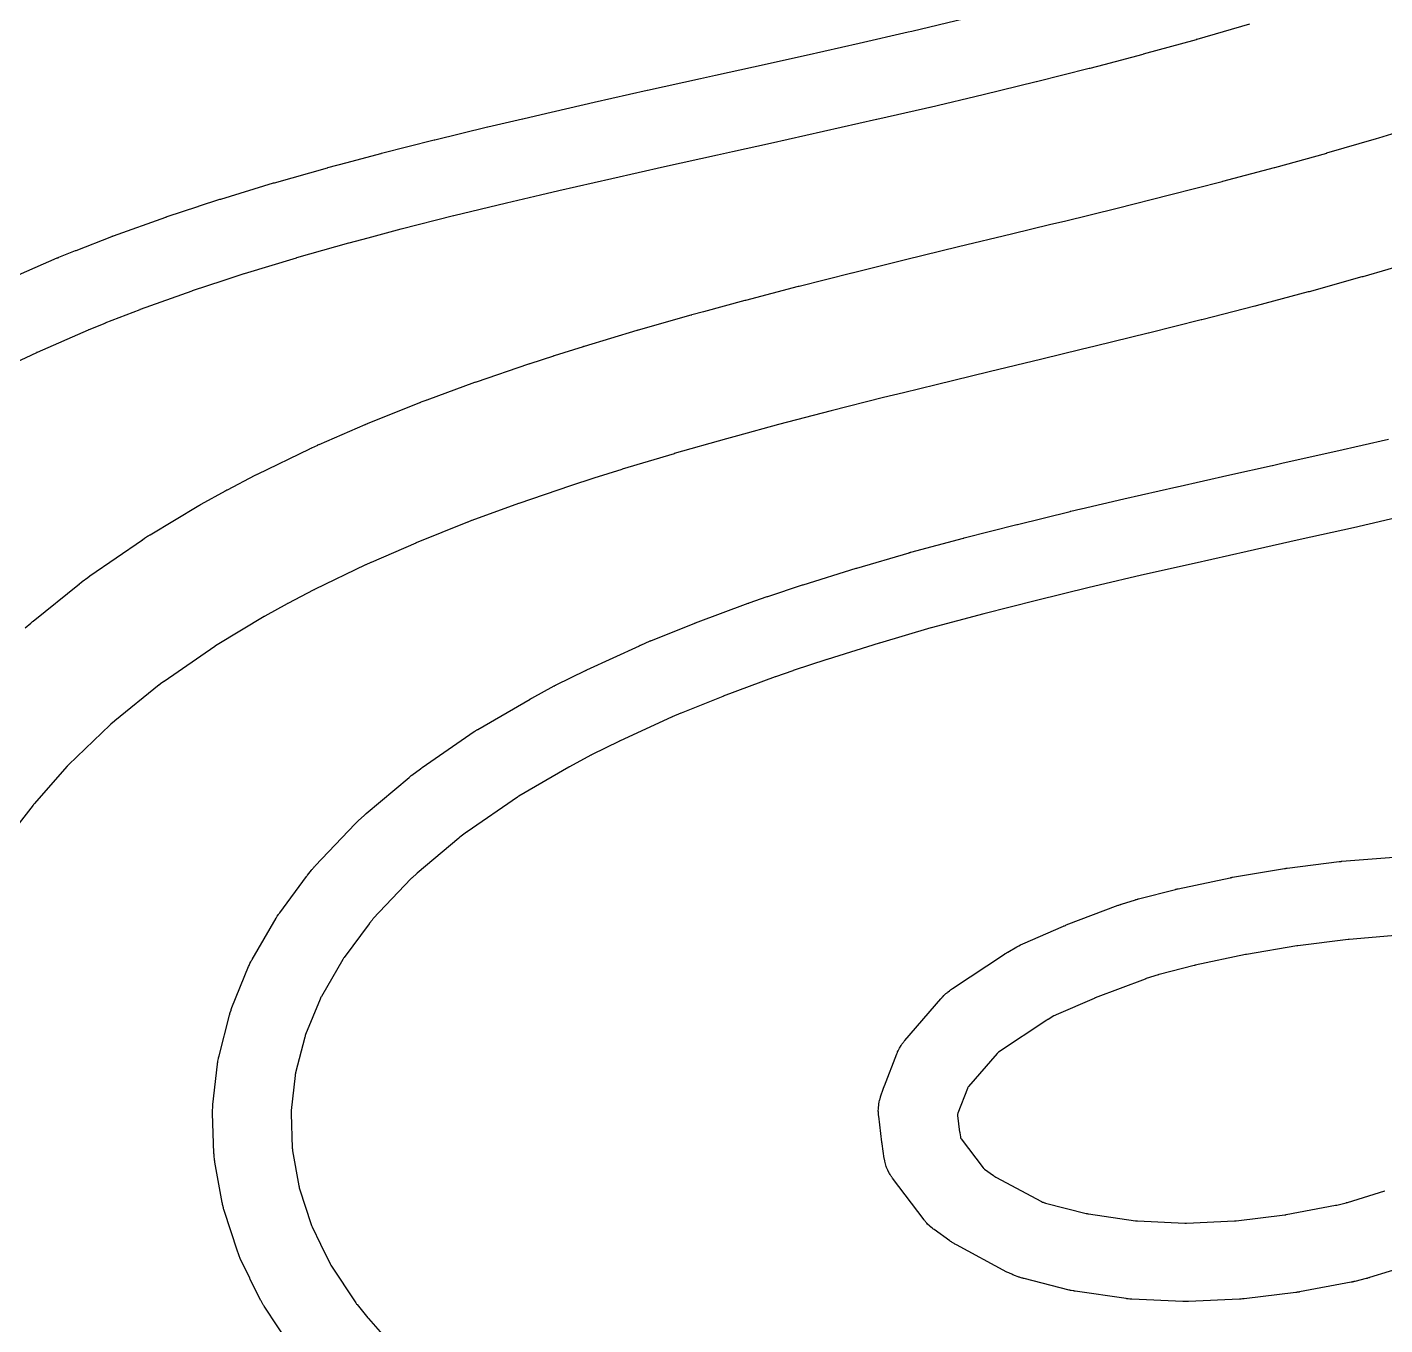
# Model space of a CAD drawing. Header units: metres. Extents: x -22.6 to 22.6, y 1.9 to 79.7.
# Drawn here: x -11.607 to -6.759, y 45.193 to 49.825 of the extents above; entities that cross this region are included whole.
import ezdxf

# ---------------------------------------------------------------- set-up
doc = ezdxf.new("R2010")
doc.units = ezdxf.units.M

msp = doc.modelspace()

# ---------------------------------------------------------------- linework, layer by layer
at = {"layer": 'MARKING'}
for points in [[(-11.6859, 48.9196), (-11.4989, 49.0015), (-11.4983, 49.0018), (-11.4977, 49.002), (-11.497, 49.0023), (-11.4954, 49.003), (-11.4947, 49.0033), (-11.4941, 49.0035), (-11.4935, 49.0038), (-11.4346, 49.0276), (-11.4341, 49.0278), (-11.433, 49.0283), (-11.4322, 49.0286), (-11.3045, 49.0783), (-11.3039, 49.0786), (-11.3032, 49.0788), (-11.3026, 49.0791), (-11.3008, 49.0797), (-11.3002, 49.08), (-11.2995, 49.0802), (-11.2989, 49.0805), (-11.1115, 49.1474), (-11.111, 49.1476), (-11.1105, 49.1478), (-11.1099, 49.148), (-11.1085, 49.1485), (-11.108, 49.1487), (-11.1074, 49.1489), (-11.1069, 49.149), (-10.9968, 49.1856), (-10.9965, 49.1857), (-10.9957, 49.1859), (-10.9953, 49.1861), (-10.9181, 49.2109), (-10.9175, 49.2112), (-10.9161, 49.2116), (-10.9151, 49.2119), (-10.7269, 49.2691), (-10.7262, 49.2693), (-10.7245, 49.2698), (-10.7233, 49.2702), (-10.5348, 49.3234), (-10.5343, 49.3236), (-10.5334, 49.3238), (-10.5327, 49.324), (-10.4641, 49.3426), (-10.4637, 49.3427), (-10.3435, 49.3746), (-10.3431, 49.3747), (-10.3421, 49.3749), (-10.3415, 49.3751), (-10.1529, 49.423), (-10.1525, 49.4231), (-10.1515, 49.4233), (-10.1509, 49.4235), (-9.9625, 49.4691), (-9.9618, 49.4693), (-9.8376, 49.4985), (-9.8374, 49.4986), (-9.7718, 49.5138), (-9.7715, 49.5139), (-9.5824, 49.5573), (-9.5819, 49.5574), (-9.3924, 49.5999), (-9.3921, 49.5999), (-9.2027, 49.6418), (-9.1494, 49.6537), (-9.0138, 49.6838), (-8.8249, 49.7259), (-8.6363, 49.7683), (-8.4617, 49.8081), (-8.4483, 49.8112), (-8.26, 49.8557)], [(-7.2422, 49.8362), (-7.4307, 49.7814), (-7.4312, 49.7812), (-7.4323, 49.7809), (-7.433, 49.7807), (-7.6216, 49.7285), (-7.622, 49.7284), (-7.6229, 49.7281), (-7.6236, 49.7279), (-7.7622, 49.6912), (-7.7625, 49.6911), (-7.8127, 49.678), (-7.8131, 49.6779), (-7.8139, 49.6777), (-7.8144, 49.6775), (-8.0032, 49.63), (-8.0035, 49.63), (-8.0042, 49.6298), (-8.0046, 49.6297), (-8.1931, 49.5839), (-8.1937, 49.5837), (-8.3831, 49.5389), (-8.3837, 49.5388), (-8.3987, 49.5353), (-8.3989, 49.5353), (-8.5735, 49.4954), (-8.5739, 49.4953), (-8.7633, 49.4527), (-8.7634, 49.4527), (-8.9527, 49.4105), (-9.0886, 49.3803), (-9.142, 49.3685), (-9.3308, 49.3267), (-9.5192, 49.2845), (-9.7079, 49.2412), (-9.7733, 49.226), (-9.8957, 49.1972), (-10.0838, 49.1517), (-10.0843, 49.1515), (-10.2715, 49.104), (-10.272, 49.1039), (-10.3904, 49.0724), (-10.4585, 49.054), (-10.459, 49.0539), (-10.6451, 49.0013), (-10.6461, 49.001), (-10.8319, 48.9445), (-10.8327, 48.9443), (-10.908, 48.92), (-11.0172, 48.8838), (-11.0177, 48.8836), (-11.0182, 48.8834), (-11.0188, 48.8832), (-11.2027, 48.8175), (-11.2034, 48.8172), (-11.2041, 48.817), (-11.2047, 48.8167), (-11.3292, 48.7682), (-11.3298, 48.768), (-11.3865, 48.745), (-11.3871, 48.7447), (-11.3878, 48.7445), (-11.3884, 48.7442), (-11.5713, 48.6641), (-11.5721, 48.6638), (-11.5729, 48.6634), (-11.5737, 48.663), (-11.667, 48.6182)], [(-11.6132, 47.6809), (-11.5932, 47.6982), (-11.5926, 47.6988), (-11.5919, 47.6993), (-11.5913, 47.6999), (-11.5874, 47.7031), (-11.5867, 47.7037), (-11.5861, 47.7042), (-11.5855, 47.7047), (-11.4203, 47.8382), (-11.4194, 47.8389), (-11.4186, 47.8396), (-11.4177, 47.8402), (-11.4124, 47.8443), (-11.4116, 47.845), (-11.4107, 47.8456), (-11.4098, 47.8463), (-11.3904, 47.8606), (-11.3898, 47.8611), (-11.3891, 47.8616), (-11.3884, 47.8621), (-11.3843, 47.865), (-11.3836, 47.8655), (-11.383, 47.866), (-11.3823, 47.8664), (-11.1952, 47.9955), (-11.1945, 47.996), (-11.1939, 47.9964), (-11.1932, 47.9969), (-11.1892, 47.9995), (-11.1885, 48), (-11.1879, 48.0004), (-11.1872, 48.0008), (-11.1765, 48.0078), (-11.1758, 48.0082), (-11.1751, 48.0086), (-11.1744, 48.0091), (-11.1701, 48.0118), (-11.1694, 48.0122), (-11.1687, 48.0126), (-11.168, 48.013), (-10.9937, 48.1174), (-10.993, 48.1178), (-10.9923, 48.1182), (-10.9916, 48.1187), (-10.9872, 48.1212), (-10.9865, 48.1216), (-10.9858, 48.122), (-10.9851, 48.1224), (-10.8986, 48.1704), (-10.8981, 48.1707), (-10.8975, 48.171), (-10.8969, 48.1713), (-10.8934, 48.1733), (-10.8928, 48.1736), (-10.8922, 48.1739), (-10.8916, 48.1742), (-10.7928, 48.2258), (-10.7921, 48.2261), (-10.7914, 48.2265), (-10.7908, 48.2268), (-10.7866, 48.2289), (-10.7859, 48.2292), (-10.7853, 48.2295), (-10.7846, 48.2299), (-10.5973, 48.3206), (-10.5967, 48.3208), (-10.5962, 48.3211), (-10.5957, 48.3214), (-10.5924, 48.3229), (-10.5918, 48.3232), (-10.5913, 48.3234), (-10.5907, 48.3237), (-10.5692, 48.3335), (-10.5684, 48.3338), (-10.5654, 48.3352), (-10.5644, 48.3356), (-10.3994, 48.4071), (-10.3988, 48.4073), (-10.3982, 48.4076), (-10.3976, 48.4078), (-10.3937, 48.4094), (-10.3931, 48.4097), (-10.3925, 48.41), (-10.3919, 48.4102), (-10.2045, 48.4855), (-10.2037, 48.4858), (-10.2006, 48.487), (-10.1997, 48.4873), (-10.1821, 48.494), (-10.1816, 48.4942), (-10.1794, 48.495), (-10.1787, 48.4953), (-10.0085, 48.5575), (-10.008, 48.5577), (-10.0076, 48.5578), (-10.0071, 48.558), (-10.004, 48.5591), (-10.0036, 48.5592), (-10.0031, 48.5594), (-10.0026, 48.5596), (-9.8149, 48.6238), (-9.8142, 48.624), (-9.8115, 48.6249), (-9.8107, 48.6252), (-9.7261, 48.6526), (-9.7257, 48.6527), (-9.7242, 48.6532), (-9.7238, 48.6534), (-9.6203, 48.6859), (-9.6197, 48.6861), (-9.6173, 48.6868), (-9.6166, 48.6871), (-9.4281, 48.7435), (-9.4275, 48.7437), (-9.4252, 48.7444), (-9.4245, 48.7446), (-9.2359, 48.7984), (-9.2355, 48.7985), (-9.2338, 48.7989), (-9.2333, 48.7991), (-9.1922, 48.8104), (-9.192, 48.8104), (-9.1911, 48.8107), (-9.1908, 48.8108), (-9.0435, 48.8505), (-9.0432, 48.8506), (-9.0417, 48.851), (-9.0412, 48.8511), (-8.8524, 48.9003), (-8.8521, 48.9003), (-8.851, 48.9006), (-8.8506, 48.9007), (-8.6617, 48.9486), (-8.6615, 48.9486), (-8.6607, 48.9488), (-8.6605, 48.9489), (-8.5894, 48.9665), (-8.5891, 48.9666), (-8.4711, 48.9956), (-8.4708, 48.9957), (-8.2809, 49.0418), (-8.0919, 49.0875), (-7.9514, 49.1216), (-7.9031, 49.1333), (-7.7151, 49.1793), (-7.5276, 49.2262), (-7.3398, 49.2745), (-7.3375, 49.2751), (-7.1529, 49.3242), (-7.1524, 49.3244), (-6.9667, 49.376), (-6.9661, 49.3762), (-6.7892, 49.4281), (-6.781, 49.4305), (-6.7804, 49.4307), (-6.5956, 49.4879)], [(-6.6587, 48.987), (-6.8375, 48.9345), (-6.8381, 48.9344), (-6.8406, 48.9337), (-6.8413, 48.9335), (-7.0299, 48.881), (-7.0304, 48.8808), (-7.0323, 48.8803), (-7.033, 48.8801), (-7.2192, 48.8306), (-7.222, 48.8299), (-7.2223, 48.8298), (-7.2235, 48.8295), (-7.2238, 48.8294), (-7.4126, 48.7808), (-7.4129, 48.7807), (-7.4142, 48.7804), (-7.4146, 48.7803), (-7.6034, 48.7331), (-7.6037, 48.733), (-7.6045, 48.7328), (-7.6048, 48.7327), (-7.7937, 48.6865), (-7.7939, 48.6865), (-7.843, 48.6746), (-7.9833, 48.6405), (-8.1725, 48.5948), (-8.361, 48.549), (-8.4782, 48.5202), (-8.5486, 48.5027), (-8.7363, 48.4552), (-8.9235, 48.4064), (-9.0701, 48.3669), (-9.1095, 48.3561), (-9.2964, 48.3028), (-9.2971, 48.3026), (-9.4825, 48.247), (-9.4832, 48.2468), (-9.5839, 48.2151), (-9.6664, 48.1884), (-9.6671, 48.1882), (-9.8514, 48.1251), (-9.8519, 48.1249), (-9.8524, 48.1248), (-9.8529, 48.1246), (-10.019, 48.0639), (-10.0196, 48.0637), (-10.0335, 48.0584), (-10.0344, 48.0581), (-10.2176, 47.9845), (-10.2182, 47.9842), (-10.2188, 47.984), (-10.2195, 47.9837), (-10.3789, 47.9146), (-10.3798, 47.9143), (-10.3976, 47.9061), (-10.3982, 47.9059), (-10.3987, 47.9057), (-10.3992, 47.9054), (-10.581, 47.8174), (-10.5817, 47.817), (-10.5823, 47.8167), (-10.583, 47.8164), (-10.6762, 47.7677), (-10.6768, 47.7674), (-10.6773, 47.7671), (-10.6779, 47.7668), (-10.7584, 47.7221), (-10.7592, 47.7217), (-10.7599, 47.7213), (-10.7606, 47.7209), (-10.9284, 47.6204), (-10.9291, 47.6199), (-10.9298, 47.6195), (-10.9305, 47.6191), (-10.935, 47.6161), (-10.9356, 47.6157), (-10.9363, 47.6153), (-10.9369, 47.6148), (-11.118, 47.4899), (-11.1187, 47.4895), (-11.1194, 47.489), (-11.12, 47.4885), (-11.1324, 47.4793), (-11.1333, 47.4787), (-11.1341, 47.478), (-11.135, 47.4774), (-11.2933, 47.3494), (-11.294, 47.3488), (-11.2946, 47.3483), (-11.2952, 47.3478), (-11.3079, 47.3368), (-11.3089, 47.3359), (-11.3098, 47.3351), (-11.3108, 47.3342), (-11.4589, 47.1922), (-11.4604, 47.1907), (-11.4619, 47.1891), (-11.4634, 47.1875), (-11.5819, 47.0525), (-11.583, 47.0512), (-11.5841, 47.0498), (-11.5851, 47.0485), (-11.6347, 46.9834)], [(-10.6632, 45.1112), (-10.7603, 45.259), (-10.7619, 45.2615), (-10.7635, 45.264), (-10.765, 45.2666), (-10.7689, 45.2732), (-10.7703, 45.2758), (-10.7717, 45.2785), (-10.7731, 45.2811), (-10.8102, 45.3555), (-10.8106, 45.3562), (-10.8114, 45.3578), (-10.8119, 45.3589), (-10.8456, 45.43), (-10.8469, 45.4329), (-10.8482, 45.4358), (-10.8494, 45.4388), (-10.8525, 45.4465), (-10.8537, 45.4494), (-10.8547, 45.4525), (-10.8558, 45.4555), (-10.9032, 45.6007), (-10.9042, 45.604), (-10.9051, 45.6073), (-10.906, 45.6106), (-10.9082, 45.6193), (-10.909, 45.6227), (-10.9097, 45.626), (-10.9104, 45.6294), (-10.9363, 45.7737), (-10.9369, 45.7773), (-10.9374, 45.7808), (-10.9378, 45.7844), (-10.9388, 45.7937), (-10.9391, 45.7973), (-10.9394, 45.8009), (-10.9396, 45.8045), (-10.9444, 45.9483), (-10.9445, 45.952), (-10.9445, 45.9556), (-10.9444, 45.9592), (-10.944, 45.9686), (-10.9438, 45.9722), (-10.9435, 45.9758), (-10.9432, 45.9795), (-10.9271, 46.1235), (-10.9266, 46.127), (-10.9261, 46.1305), (-10.9255, 46.134), (-10.9239, 46.143), (-10.9232, 46.1464), (-10.9224, 46.1499), (-10.9216, 46.1533), (-10.8843, 46.2981), (-10.8834, 46.3013), (-10.8824, 46.3045), (-10.8815, 46.3076), (-10.8788, 46.3158), (-10.8777, 46.3189), (-10.8765, 46.3221), (-10.8753, 46.3251), (-10.8158, 46.472), (-10.814, 46.4761), (-10.8126, 46.4792), (-10.811, 46.4826), (-10.8077, 46.489), (-10.8063, 46.4916), (-10.8049, 46.4943), (-10.8034, 46.4969), (-10.7178, 46.6442), (-10.7164, 46.6465), (-10.715, 46.6489), (-10.7135, 46.6512), (-10.7096, 46.6571), (-10.708, 46.6594), (-10.7065, 46.6617), (-10.7049, 46.6639), (-10.6095, 46.7929), (-10.609, 46.7935), (-10.6086, 46.7941), (-10.6081, 46.7948), (-10.6069, 46.7964), (-10.6064, 46.797), (-10.6059, 46.7976), (-10.6054, 46.7982), (-10.5913, 46.8161), (-10.5899, 46.8179), (-10.5884, 46.8196), (-10.587, 46.8214), (-10.5831, 46.8259), (-10.5816, 46.8276), (-10.58, 46.8292), (-10.5785, 46.8309), (-10.436, 46.9811), (-10.4347, 46.9824), (-10.4334, 46.9838), (-10.432, 46.9851), (-10.4285, 46.9886), (-10.4271, 46.9899), (-10.4257, 46.9912), (-10.4243, 46.9925), (-10.402, 47.0127), (-10.4014, 47.0133), (-10.4007, 47.0139), (-10.4001, 47.0144), (-10.3984, 47.0159), (-10.3977, 47.0165), (-10.3971, 47.017), (-10.3964, 47.0176), (-10.243, 47.147), (-10.2418, 47.148), (-10.2406, 47.149), (-10.2394, 47.15), (-10.2363, 47.1525), (-10.235, 47.1534), (-10.2338, 47.1543), (-10.2326, 47.1553), (-10.2025, 47.1776), (-10.2018, 47.1781), (-10.2011, 47.1786), (-10.2004, 47.1791), (-10.1986, 47.1804), (-10.1979, 47.1809), (-10.1972, 47.1814), (-10.1965, 47.1819), (-10.0106, 47.3104), (-10.0096, 47.3111), (-10.0086, 47.3117), (-10.0076, 47.3124), (-10.0058, 47.3136), (-10.0042, 47.3146), (-10.0026, 47.3156), (-10.0011, 47.3166), (-10.0003, 47.317), (-9.9995, 47.3175), (-9.9988, 47.3179), (-9.998, 47.3184), (-9.8111, 47.4269), (-9.8104, 47.4273), (-9.8097, 47.4277), (-9.809, 47.4281), (-9.8072, 47.4291), (-9.8065, 47.4295), (-9.8058, 47.4299), (-9.8051, 47.4302), (-9.7246, 47.4736), (-9.7238, 47.474), (-9.7231, 47.4744), (-9.7223, 47.4748), (-9.7202, 47.4759), (-9.7195, 47.4763), (-9.7187, 47.4767), (-9.7179, 47.477), (-9.6136, 47.5286), (-9.613, 47.5289), (-9.6123, 47.5292), (-9.6117, 47.5295), (-9.61, 47.5303), (-9.6094, 47.5306), (-9.6087, 47.5309), (-9.6081, 47.5312), (-9.4208, 47.6172), (-9.4202, 47.6175), (-9.4196, 47.6177), (-9.4191, 47.618), (-9.4175, 47.6187), (-9.417, 47.6189), (-9.4164, 47.6192), (-9.4158, 47.6194), (-9.3819, 47.634), (-9.3813, 47.6342), (-9.3808, 47.6345), (-9.3802, 47.6347), (-9.3787, 47.6353), (-9.3781, 47.6355), (-9.3776, 47.6358), (-9.377, 47.636), (-9.2252, 47.6967), (-9.2246, 47.6969), (-9.2241, 47.6971), (-9.2235, 47.6973), (-9.2221, 47.6979), (-9.2216, 47.6981), (-9.221, 47.6983), (-9.2205, 47.6985), (-9.0329, 47.7685), (-9.0324, 47.7686), (-9.0319, 47.7688), (-9.0315, 47.769), (-9.0302, 47.7694), (-9.0297, 47.7696), (-9.0292, 47.7698), (-9.0287, 47.77), (-8.9649, 47.7923), (-8.9642, 47.7925), (-8.9628, 47.793), (-8.9618, 47.7933), (-8.8388, 47.834), (-8.8381, 47.8342), (-8.8366, 47.8347), (-8.8356, 47.835), (-8.6473, 47.8936), (-8.6466, 47.8938), (-8.6453, 47.8942), (-8.6444, 47.8944), (-8.4579, 47.9493), (-8.4574, 47.9494), (-8.4564, 47.9497), (-8.4558, 47.9499), (-8.4544, 47.9503), (-8.4538, 47.9504), (-8.4527, 47.9507), (-8.4519, 47.9509), (-8.2633, 48.0012), (-8.2629, 48.0013), (-8.262, 48.0016), (-8.2614, 48.0017), (-8.0727, 48.0499), (-8.0723, 48.05), (-8.0716, 48.0502), (-8.0711, 48.0503), (-7.8824, 48.0968), (-7.8821, 48.0969), (-7.8814, 48.0971), (-7.8809, 48.0972), (-7.8446, 48.1058), (-7.844, 48.106), (-7.6913, 48.1412), (-7.6909, 48.1413), (-7.5013, 48.1842), (-7.5012, 48.1843), (-7.3121, 48.2269), (-7.161, 48.261), (-7.1606, 48.2611), (-7.1224, 48.2695), (-6.9344, 48.3113), (-6.7462, 48.3544)], [(-6.6826, 48.0817), (-6.871, 48.0385), (-6.8717, 48.0384), (-7.0616, 47.9962), (-7.0988, 47.988), (-7.2502, 47.9538), (-7.4394, 47.9112), (-7.6278, 47.8685), (-7.7789, 47.8337), (-7.8148, 47.8251), (-8.0028, 47.7788), (-8.191, 47.7307), (-8.1915, 47.7306), (-8.3784, 47.6808), (-8.3788, 47.6806), (-8.3792, 47.6805), (-8.3798, 47.6804), (-8.5638, 47.6263), (-8.5646, 47.626), (-8.7507, 47.5682), (-8.7515, 47.5679), (-8.8722, 47.5281), (-8.873, 47.5278), (-8.935, 47.5061), (-8.9355, 47.506), (-8.9359, 47.5058), (-8.9364, 47.5056), (-9.1211, 47.4367), (-9.1217, 47.4365), (-9.1222, 47.4363), (-9.1227, 47.4361), (-9.2715, 47.3766), (-9.272, 47.3764), (-9.2726, 47.3762), (-9.2732, 47.3759), (-9.3038, 47.3628), (-9.3044, 47.3625), (-9.305, 47.3623), (-9.3056, 47.362), (-9.4894, 47.2776), (-9.4901, 47.2773), (-9.4907, 47.277), (-9.4913, 47.2767), (-9.5917, 47.2271), (-9.5925, 47.2267), (-9.5932, 47.2263), (-9.594, 47.2259), (-9.6703, 47.1848), (-9.671, 47.1844), (-9.6717, 47.184), (-9.6724, 47.1836), (-9.8513, 47.0798), (-9.853, 47.0788), (-9.8546, 47.0777), (-9.8563, 47.0766), (-10.0354, 46.9529), (-10.0361, 46.9524), (-10.0368, 46.9519), (-10.0375, 46.9514), (-10.0621, 46.9331), (-10.0634, 46.9322), (-10.0646, 46.9312), (-10.0658, 46.9302), (-10.214, 46.8051), (-10.2146, 46.8046), (-10.2153, 46.804), (-10.2159, 46.8034), (-10.2325, 46.7885), (-10.2339, 46.7872), (-10.2352, 46.7858), (-10.2366, 46.7845), (-10.371, 46.6428), (-10.3725, 46.6411), (-10.374, 46.6394), (-10.3754, 46.6377), (-10.3842, 46.6265), (-10.3847, 46.6259), (-10.3852, 46.6253), (-10.3857, 46.6246), (-10.4751, 46.5036), (-10.4767, 46.5014), (-10.4782, 46.4991), (-10.4796, 46.4968), (-10.5561, 46.3652), (-10.5578, 46.3621), (-10.5593, 46.3589), (-10.5608, 46.3557), (-10.6123, 46.2286), (-10.6135, 46.2254), (-10.6145, 46.2223), (-10.6155, 46.2191), (-10.648, 46.0929), (-10.6488, 46.0895), (-10.6494, 46.086), (-10.6499, 46.0826), (-10.6638, 45.9584), (-10.6641, 45.9548), (-10.6642, 45.9512), (-10.6642, 45.9476), (-10.6601, 45.824), (-10.6598, 45.8204), (-10.6594, 45.8168), (-10.6589, 45.8133), (-10.6365, 45.6884), (-10.6358, 45.685), (-10.6349, 45.6817), (-10.634, 45.6784), (-10.5924, 45.5508), (-10.5913, 45.5478), (-10.5901, 45.5449), (-10.5888, 45.542), (-10.5598, 45.4809), (-10.5594, 45.48), (-10.5263, 45.4136), (-10.5249, 45.411), (-10.5234, 45.4084), (-10.5218, 45.4059), (-10.4332, 45.2711), (-10.4317, 45.269), (-10.4302, 45.2669), (-10.4286, 45.2649), (-10.3899, 45.2175), (-10.3894, 45.2169), (-10.3889, 45.2163), (-10.3884, 45.2158), (-10.3133, 45.1293)], [(-6.6741, 45.4044), (-6.814, 45.3612), (-6.8153, 45.3608), (-6.8166, 45.3604), (-6.818, 45.36), (-6.8214, 45.3591), (-6.8227, 45.3587), (-6.8241, 45.3583), (-6.8254, 45.358), (-6.8669, 45.3476), (-6.8683, 45.3473), (-6.8698, 45.347), (-6.8712, 45.3466), (-6.8749, 45.3458), (-6.8763, 45.3455), (-6.8778, 45.3452), (-6.8792, 45.345), (-7.0638, 45.3102), (-7.0654, 45.3099), (-7.067, 45.3097), (-7.0686, 45.3094), (-7.0727, 45.3088), (-7.0743, 45.3085), (-7.0759, 45.3083), (-7.0775, 45.3081), (-7.2614, 45.2857), (-7.2633, 45.2855), (-7.2652, 45.2853), (-7.2671, 45.2851), (-7.2721, 45.2847), (-7.274, 45.2845), (-7.2759, 45.2844), (-7.2779, 45.2843), (-7.4608, 45.2762), (-7.463, 45.2761), (-7.4652, 45.2761), (-7.4674, 45.2761), (-7.4732, 45.2761), (-7.4754, 45.2761), (-7.4777, 45.2761), (-7.4799, 45.2762), (-7.662, 45.2844), (-7.6644, 45.2845), (-7.6669, 45.2847), (-7.6694, 45.2849), (-7.6758, 45.2855), (-7.6782, 45.2857), (-7.6807, 45.286), (-7.6831, 45.2864), (-7.8647, 45.3126), (-7.8673, 45.313), (-7.8699, 45.3135), (-7.8725, 45.314), (-7.8792, 45.3153), (-7.8817, 45.3158), (-7.8843, 45.3164), (-7.8868, 45.317), (-8.0468, 45.3577), (-8.0493, 45.3584), (-8.0518, 45.3591), (-8.0543, 45.3598), (-8.0607, 45.3618), (-8.0632, 45.3626), (-8.0656, 45.3634), (-8.0681, 45.3643), (-8.0811, 45.3691), (-8.0844, 45.3704), (-8.0876, 45.3717), (-8.0908, 45.373), (-8.099, 45.3767), (-8.1021, 45.3782), (-8.1052, 45.3797), (-8.1083, 45.3813), (-8.2886, 45.4778), (-8.2914, 45.4794), (-8.2942, 45.481), (-8.297, 45.4827), (-8.3041, 45.4871), (-8.3068, 45.4889), (-8.3095, 45.4906), (-8.3122, 45.4925), (-8.3688, 45.533), (-8.3708, 45.5345), (-8.3728, 45.536), (-8.3748, 45.5375), (-8.377, 45.5393), (-8.3809, 45.5425), (-8.3843, 45.5455), (-8.3915, 45.5525), (-8.3946, 45.5559), (-8.3979, 45.5596), (-8.3997, 45.5618), (-8.4013, 45.5637), (-8.4029, 45.5657), (-8.4044, 45.5677), (-8.5168, 45.7164), (-8.5182, 45.7184), (-8.5197, 45.7204), (-8.5211, 45.7225), (-8.5226, 45.7247), (-8.5253, 45.7289), (-8.5276, 45.7327), (-8.5324, 45.7414), (-8.5341, 45.745), (-8.538, 45.7542), (-8.5393, 45.7579), (-8.5422, 45.7674), (-8.5433, 45.7717), (-8.5444, 45.7765), (-8.545, 45.7792), (-8.5454, 45.7816), (-8.5459, 45.7841), (-8.5463, 45.7865), (-8.5542, 45.8387), (-8.5543, 45.8394), (-8.5544, 45.8401), (-8.5545, 45.8408), (-8.5547, 45.8426), (-8.5548, 45.8433), (-8.5549, 45.844), (-8.555, 45.8447), (-8.5664, 45.9382), (-8.5667, 45.9404), (-8.5669, 45.9426), (-8.5671, 45.9448), (-8.5673, 45.9473), (-8.5675, 45.9517), (-8.5677, 45.9557), (-8.5675, 45.9647), (-8.5673, 45.9682), (-8.5664, 45.9771), (-8.5659, 45.9806), (-8.5642, 45.9894), (-8.5633, 45.9933), (-8.5622, 45.9976), (-8.5615, 46), (-8.5608, 46.0021), (-8.5602, 46.0042), (-8.5595, 46.0063), (-8.5491, 46.0371), (-8.5487, 46.0382), (-8.5484, 46.0392), (-8.548, 46.0403), (-8.547, 46.043), (-8.5466, 46.044), (-8.5463, 46.0451), (-8.5459, 46.0461), (-8.5019, 46.1597), (-8.5008, 46.1624), (-8.4997, 46.165), (-8.4986, 46.1676), (-8.4973, 46.1705), (-8.4948, 46.1756), (-8.4924, 46.1801), (-8.4866, 46.1899), (-8.4837, 46.1941), (-8.4803, 46.1987), (-8.4784, 46.2012), (-8.4767, 46.2035), (-8.4749, 46.2057), (-8.473, 46.2079), (-8.345, 46.3564), (-8.3433, 46.3583), (-8.3415, 46.3603), (-8.3398, 46.3622), (-8.3378, 46.3642), (-8.3341, 46.3679), (-8.3303, 46.3715), (-8.3264, 46.375), (-8.3242, 46.3768), (-8.3222, 46.3785), (-8.3201, 46.3801), (-8.3181, 46.3817), (-8.3134, 46.3852), (-8.3122, 46.3862), (-8.3109, 46.3871), (-8.3096, 46.3881), (-8.3062, 46.3905), (-8.3049, 46.3914), (-8.3036, 46.3923), (-8.3023, 46.3932), (-8.1171, 46.5162), (-8.1158, 46.5171), (-8.1145, 46.5179), (-8.1131, 46.5188), (-8.1096, 46.521), (-8.1082, 46.5218), (-8.1069, 46.5226), (-8.1055, 46.5234), (-8.0735, 46.5418), (-8.0711, 46.5432), (-8.0686, 46.5445), (-8.0662, 46.5458), (-8.0597, 46.5491), (-8.0572, 46.5503), (-8.0546, 46.5515), (-8.0521, 46.5527), (-7.9062, 46.6163), (-7.905, 46.6167), (-7.9039, 46.6172), (-7.9028, 46.6177), (-7.8998, 46.6189), (-7.8987, 46.6193), (-7.8976, 46.6198), (-7.8964, 46.6202), (-7.711, 46.6905), (-7.7097, 46.691), (-7.7084, 46.6915), (-7.707, 46.6919), (-7.7036, 46.6931), (-7.7023, 46.6936), (-7.701, 46.694), (-7.6997, 46.6944), (-7.6498, 46.7102), (-7.6485, 46.7106), (-7.6471, 46.711), (-7.6458, 46.7114), (-7.6424, 46.7124), (-7.6411, 46.7127), (-7.6398, 46.7131), (-7.6385, 46.7134), (-7.5068, 46.7473), (-7.5057, 46.7476), (-7.5047, 46.7479), (-7.5036, 46.7481), (-7.5008, 46.7488), (-7.4998, 46.749), (-7.4987, 46.7493), (-7.4976, 46.7495), (-7.3116, 46.7888), (-7.3106, 46.789), (-7.3096, 46.7892), (-7.3086, 46.7894), (-7.306, 46.7899), (-7.305, 46.7901), (-7.304, 46.7903), (-7.3029, 46.7904), (-7.1169, 46.8218), (-7.1159, 46.822), (-7.1148, 46.8222), (-7.1138, 46.8223), (-7.1111, 46.8227), (-7.1101, 46.8229), (-7.109, 46.823), (-7.108, 46.8231), (-6.9221, 46.8465), (-6.921, 46.8467), (-6.9199, 46.8468), (-6.9188, 46.8469), (-6.9159, 46.8472), (-6.9148, 46.8473), (-6.9137, 46.8474), (-6.9126, 46.8475), (-6.727, 46.8626)], [(-6.7076, 46.5833), (-6.8869, 46.5687), (-6.888, 46.5686), (-6.889, 46.5685), (-6.8901, 46.5683), (-7.0701, 46.5457), (-7.0711, 46.5456), (-7.0722, 46.5454), (-7.0732, 46.5452), (-7.2535, 46.5148), (-7.2545, 46.5146), (-7.2555, 46.5144), (-7.2566, 46.5142), (-7.4368, 46.4762), (-7.4378, 46.4759), (-7.4389, 46.4757), (-7.44, 46.4754), (-7.565, 46.4432), (-7.5663, 46.4429), (-7.5676, 46.4425), (-7.5689, 46.4421), (-7.6115, 46.4287), (-7.6128, 46.4282), (-7.6141, 46.4278), (-7.6154, 46.4273), (-7.794, 46.3596), (-7.7952, 46.3592), (-7.7963, 46.3587), (-7.7974, 46.3582), (-7.933, 46.2991), (-7.9356, 46.2979), (-7.938, 46.2967), (-7.9405, 46.2953), (-7.9618, 46.2831), (-7.9632, 46.2822), (-7.9645, 46.2814), (-7.9659, 46.2805), (-8.1382, 46.166), (-8.1395, 46.1652), (-8.1409, 46.164), (-8.1423, 46.1627), (-8.1433, 46.1616), (-8.2452, 46.0434), (-8.2463, 46.0419), (-8.2477, 46.04), (-8.2488, 46.0379), (-8.2495, 46.0361), (-8.2836, 45.948), (-8.2839, 45.9473), (-8.2845, 45.9453), (-8.2848, 45.9439), (-8.2848, 45.9421), (-8.2846, 45.9406), (-8.2773, 45.8807), (-8.2772, 45.88), (-8.2771, 45.8793), (-8.277, 45.8786), (-8.2747, 45.8635), (-8.2745, 45.8619), (-8.274, 45.8599), (-8.2729, 45.8582), (-8.2719, 45.8568), (-8.1939, 45.7535), (-8.1928, 45.7522), (-8.1914, 45.7507), (-8.1898, 45.7493), (-8.1885, 45.7483), (-8.1567, 45.7255), (-8.154, 45.7237), (-8.1512, 45.722), (-8.1484, 45.7204), (-7.9848, 45.6328), (-7.9816, 45.6312), (-7.9797, 45.6304), (-7.974, 45.6282), (-7.9733, 45.628), (-7.9708, 45.6273), (-7.825, 45.5902), (-7.8224, 45.5896), (-7.8199, 45.5891), (-7.8173, 45.5887), (-7.6499, 45.5645), (-7.6474, 45.5642), (-7.645, 45.5639), (-7.6425, 45.5638), (-7.4736, 45.5562), (-7.4714, 45.5562), (-7.4692, 45.5562), (-7.4669, 45.5562), (-7.2956, 45.5638), (-7.2937, 45.5639), (-7.2918, 45.5641), (-7.2899, 45.5643), (-7.1159, 45.5855), (-7.1143, 45.5857), (-7.1127, 45.586), (-7.1111, 45.5862), (-6.935, 45.6194), (-6.9336, 45.6197), (-6.9321, 45.62), (-6.9307, 45.6203), (-6.8969, 45.6287), (-6.8956, 45.6291), (-6.8943, 45.6295), (-6.893, 45.6299), (-6.7598, 45.671), (-6.7587, 45.6713)]]:
    msp.add_lwpolyline(points, dxfattribs=at)

doc.saveas('drawing.dxf')
